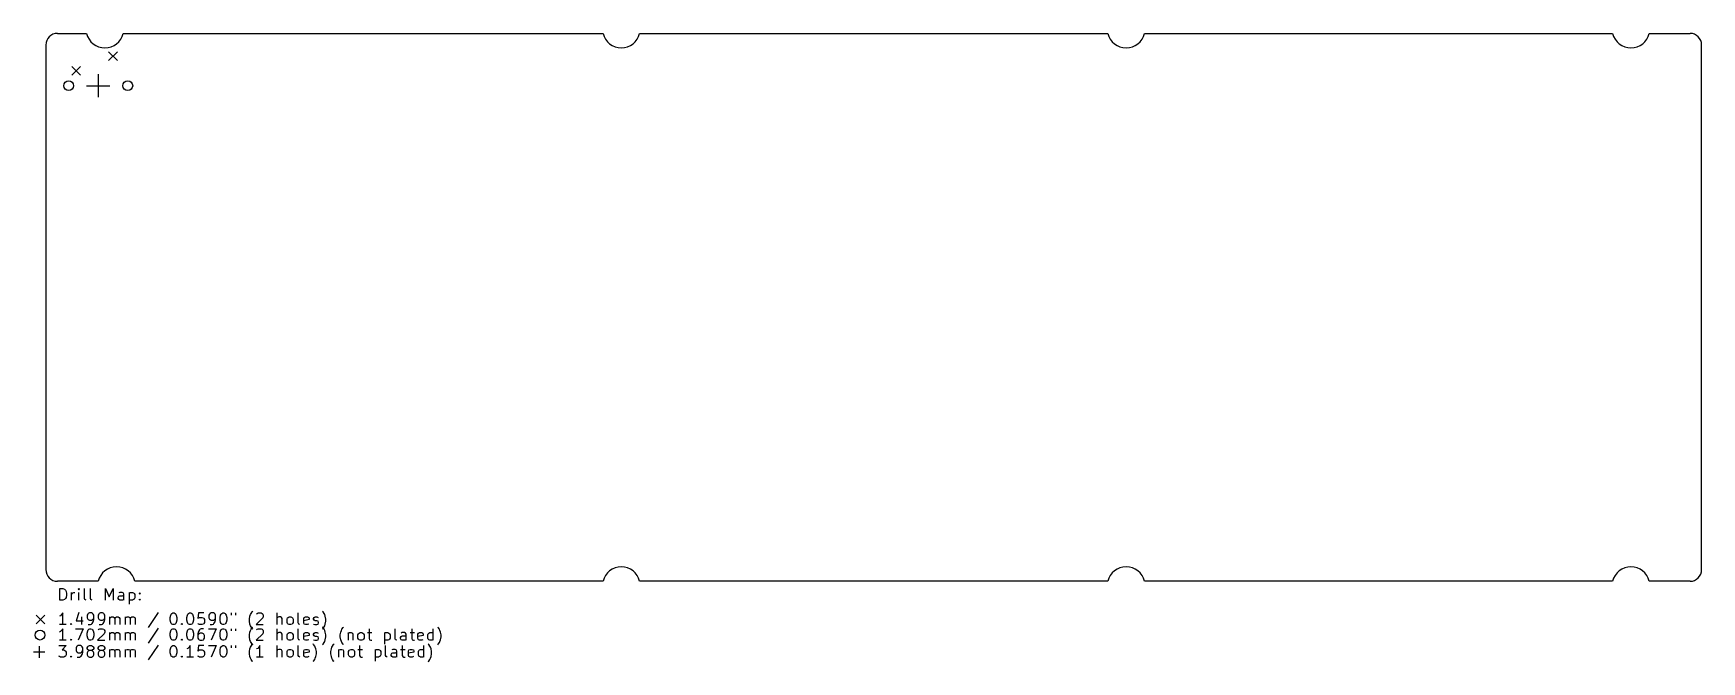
# Model space of a CAD drawing. Extents: x -2 to 285, y -109 to -1.
import ezdxf

# ---------------------------------------------------------------- set-up
doc = ezdxf.new("R2010")
doc.units = 0
doc.layers.add('BLACK', color=7, linetype='CONTINUOUS')

msp = doc.modelspace()

# ---------------------------------------------------------------- linework, layer by layer
at = {"layer": 'BLACK', "linetype": 'CONTINUOUS'}
for p, q in [((0.52501, -2.52501), (0.52501, -92.725)), ((2.52501, -0.52501), (7.52501, -0.52501)), ((13.825, -0.52501), (96.325, -0.52501)), ((102.625, -0.52501), (183.125, -0.52501)), ((189.425, -0.52501), (269.925, -0.52506)), ((276.225, -0.52501), (283.225, -0.52501)), ((285.225, -92.725), (285.225, -2.52501)), ((11.3157, -3.6957), (12.8143, -5.1943)), ((12.8143, -3.6957), (11.3157, -5.1943)), ((4.9657, -6.2357), (6.4643, -7.7343)), ((6.4643, -6.2357), (4.9657, -7.7343)), ((9.525, -7.5311), (9.525, -11.5189)), ((7.5311, -9.525), (11.5189, -9.525)), ((9.52501, -94.725), (2.52501, -94.725)), ((2.9512, -97.9798), (2.9512, -95.9798)), ((2.9512, -95.9798), (3.42739, -95.9798)), ((3.42739, -95.9798), (3.7131, -96.075)), ((3.7131, -96.075), (3.90358, -96.2655)), ((3.90358, -96.2655), (3.99882, -96.456)), ((3.99882, -97.5036), (3.90358, -97.6941)), ((3.99882, -96.456), (4.09405, -96.8369)), ((4.09405, -97.1226), (3.99882, -97.5036)), ((4.09405, -96.8369), (4.09405, -97.1226)), ((4.9512, -97.9798), (4.9512, -96.6464)), ((4.9512, -97.0274), (5.04644, -96.8369)), ((5.04644, -96.8369), (5.14167, -96.7417)), ((5.14167, -96.7417), (5.33215, -96.6464)), ((5.33215, -96.6464), (5.52263, -96.6464)), ((6.18929, -95.9798), (6.09405, -96.075)), ((6.09405, -96.075), (6.18929, -96.1702)), ((6.28453, -96.075), (6.18929, -95.9798)), ((6.18929, -95.9798), (6.18929, -96.1702)), ((6.18929, -96.1702), (6.28453, -96.075)), ((6.18929, -97.9798), (6.18929, -96.6464)), ((7.14167, -97.6941), (7.14167, -95.9798)), ((8.18929, -97.6941), (8.18929, -95.9798)), ((10.7607, -97.9798), (10.7607, -95.9798)), ((10.7607, -95.9798), (11.4274, -97.4083)), ((11.4274, -97.4083), (12.0941, -95.9798)), ((12.0941, -95.9798), (12.0941, -97.9798)), ((12.9512, -97.5036), (13.0464, -97.3131)), ((12.9512, -97.6941), (12.9512, -97.5036)), ((13.2369, -96.6464), (13.0464, -96.7417)), ((13.0464, -97.3131), (13.2369, -97.2179)), ((13.6179, -96.6464), (13.2369, -96.6464)), ((13.2369, -97.2179), (13.7131, -97.2179)), ((13.8083, -96.7417), (13.6179, -96.6464)), ((13.7131, -97.2179), (13.9036, -97.1226)), ((13.9036, -96.9321), (13.8083, -96.7417)), ((13.9036, -97.9798), (13.9036, -96.9321)), ((14.856, -96.6464), (14.856, -98.6464)), ((14.856, -96.7417), (15.0464, -96.6464)), ((15.0464, -96.6464), (15.4274, -96.6464)), ((15.4274, -96.6464), (15.6179, -96.7417)), ((15.6179, -96.7417), (15.7131, -96.8369)), ((15.7131, -96.8369), (15.8083, -97.0274)), ((15.8083, -97.0274), (15.8083, -97.5988)), ((96.325, -94.725), (15.825, -94.725)), ((16.5702, -96.8369), (16.6655, -96.7417)), ((16.6655, -96.9321), (16.5702, -96.8369)), ((16.6655, -96.7417), (16.7607, -96.8369)), ((16.6655, -96.7417), (16.6655, -96.9321)), ((16.7607, -96.8369), (16.6655, -96.9321)), ((183.125, -94.725), (102.625, -94.725)), ((269.925, -94.725), (189.425, -94.725)), ((283.225, -94.725), (276.225, -94.725)), ((3.42739, -97.9798), (2.9512, -97.9798)), ((3.42739, -100.18), (3.23691, -100.465)), ((3.7131, -97.8845), (3.42739, -97.9798)), ((3.42739, -102.18), (3.42739, -100.18)), ((3.90358, -97.6941), (3.7131, -97.8845)), ((6.18929, -100.085), (5.7131, -101.513)), ((7.23691, -97.8845), (7.14167, -97.6941)), ((7.42739, -97.9798), (7.23691, -97.8845)), ((7.7131, -100.37), (7.61786, -100.561)), ((7.80834, -100.275), (7.7131, -100.37)), ((7.99882, -100.18), (7.80834, -100.275)), ((8.37977, -100.18), (7.99882, -100.18)), ((8.28453, -97.8845), (8.18929, -97.6941)), ((8.47501, -97.9798), (8.28453, -97.8845)), ((8.57025, -100.275), (8.37977, -100.18)), ((8.66548, -100.37), (8.57025, -100.275)), ((8.76072, -100.561), (8.66548, -100.37)), ((9.61787, -100.37), (9.52263, -100.561)), ((9.7131, -100.275), (9.61787, -100.37)), ((9.90358, -100.18), (9.7131, -100.275)), ((10.2845, -100.18), (9.90358, -100.18)), ((10.475, -100.275), (10.2845, -100.18)), ((10.5702, -100.37), (10.475, -100.275)), ((10.6655, -100.561), (10.5702, -100.37)), ((13.0464, -97.8845), (12.9512, -97.6941)), ((13.2369, -97.9798), (13.0464, -97.8845)), ((13.7131, -97.9798), (13.2369, -97.9798)), ((13.9036, -97.8845), (13.7131, -97.9798)), ((15.0464, -97.9798), (14.856, -97.8845)), ((15.4274, -97.9798), (15.0464, -97.9798)), ((15.6179, -97.8845), (15.4274, -97.9798)), ((15.7131, -97.7893), (15.6179, -97.8845)), ((15.8083, -97.5988), (15.7131, -97.7893)), ((16.5702, -97.8845), (16.6655, -97.7893)), ((16.6655, -97.9798), (16.5702, -97.8845)), ((16.6655, -97.7893), (16.7607, -97.8845)), ((16.6655, -97.7893), (16.6655, -97.9798)), ((16.7607, -97.8845), (16.6655, -97.9798)), ((19.8083, -100.085), (18.0941, -102.656)), ((21.9988, -100.561), (22.0941, -100.37)), ((22.0941, -100.37), (22.1893, -100.275)), ((22.1893, -100.275), (22.3798, -100.18)), ((22.3798, -100.18), (22.5702, -100.18)), ((22.5702, -100.18), (22.7607, -100.275)), ((22.7607, -100.275), (22.856, -100.37)), ((22.856, -100.37), (22.9512, -100.561)), ((24.856, -100.561), (24.9512, -100.37)), ((24.9512, -100.37), (25.0464, -100.275)), ((25.0464, -100.275), (25.2369, -100.18)), ((25.2369, -100.18), (25.4274, -100.18)), ((25.4274, -100.18), (25.6179, -100.275)), ((25.6179, -100.275), (25.7131, -100.37)), ((25.7131, -100.37), (25.8083, -100.561)), ((26.7607, -100.18), (26.6655, -101.132)), ((27.7131, -100.18), (26.7607, -100.18)), ((28.6655, -100.37), (28.5702, -100.561)), ((28.7607, -100.275), (28.6655, -100.37)), ((28.9512, -100.18), (28.7607, -100.275)), ((29.3321, -100.18), (28.9512, -100.18)), ((29.5226, -100.275), (29.3321, -100.18)), ((29.6179, -100.37), (29.5226, -100.275)), ((29.7131, -100.561), (29.6179, -100.37)), ((30.5702, -100.561), (30.6655, -100.37)), ((30.6655, -100.37), (30.7607, -100.275)), ((30.7607, -100.275), (30.9512, -100.18)), ((30.9512, -100.18), (31.1417, -100.18)), ((31.1417, -100.18), (31.3321, -100.275)), ((31.3321, -100.275), (31.4274, -100.37)), ((31.4274, -100.37), (31.5226, -100.561)), ((32.3798, -100.18), (32.3798, -100.561)), ((33.1417, -100.18), (33.1417, -100.561)), ((35.7131, -100.465), (35.8083, -100.275)), ((35.8083, -100.275), (35.9988, -99.9893)), ((35.9988, -99.9893), (36.0941, -99.8941)), ((36.7607, -100.37), (36.856, -100.275)), ((36.856, -100.275), (37.0464, -100.18)), ((37.0464, -100.18), (37.5226, -100.18)), ((37.5226, -100.18), (37.7131, -100.275)), ((37.7131, -100.275), (37.8083, -100.37)), ((37.8083, -100.37), (37.9036, -100.561)), ((40.2845, -102.18), (40.2845, -100.18)), ((43.9036, -101.894), (43.9036, -100.18)), ((48.1893, -99.9893), (48.0941, -99.8941)), ((48.3798, -100.275), (48.1893, -99.9893)), ((48.475, -100.465), (48.3798, -100.275)), ((-1.12359, -100.526), (0.37501, -102.024)), ((0.37501, -100.526), (-1.12359, -102.024)), ((3.04644, -100.656), (2.85596, -100.751)), ((3.99882, -102.18), (2.85596, -102.18)), ((3.23691, -100.465), (3.04644, -100.656)), ((3.23691, -103.164), (3.04644, -103.355)), ((3.42739, -102.878), (3.23691, -103.164)), ((3.42739, -104.878), (3.42739, -102.878)), ((4.76072, -102.085), (4.85596, -101.989)), ((4.85596, -102.18), (4.76072, -102.085)), ((4.85596, -101.989), (4.9512, -102.085)), ((4.85596, -101.989), (4.85596, -102.18)), ((4.9512, -102.085), (4.85596, -102.18)), ((5.61787, -102.878), (6.9512, -102.878)), ((5.7131, -101.513), (6.9512, -101.513)), ((6.9512, -102.878), (6.09405, -104.878)), ((6.66548, -100.846), (6.66548, -102.18)), ((7.61786, -100.561), (7.61786, -101.037)), ((7.61786, -101.037), (7.7131, -101.227)), ((7.61786, -103.64), (7.7131, -103.259)), ((7.7131, -101.227), (7.80834, -101.323)), ((7.7131, -103.259), (7.80834, -103.069)), ((7.80834, -101.323), (7.99882, -101.418)), ((7.80834, -102.18), (8.18929, -102.18)), ((7.80834, -103.069), (7.90358, -102.974)), ((7.90358, -102.974), (8.09405, -102.878)), ((7.99882, -101.418), (8.37977, -101.418)), ((8.09405, -102.878), (8.28453, -102.878)), ((8.18929, -102.18), (8.37977, -102.085)), ((8.28453, -102.878), (8.47501, -102.974)), ((8.37977, -101.418), (8.57025, -101.323)), ((8.37977, -102.085), (8.47501, -101.989)), ((8.47501, -101.989), (8.66548, -101.704)), ((8.47501, -102.974), (8.57025, -103.069)), ((8.57025, -101.323), (8.66548, -101.227)), ((8.57025, -103.069), (8.66548, -103.259)), ((8.66548, -101.227), (8.76072, -101.037)), ((8.66548, -101.704), (8.76072, -101.323)), ((8.66548, -103.259), (8.76072, -103.64)), ((8.76072, -101.323), (8.76072, -100.561)), ((9.52263, -100.561), (9.52263, -101.037)), ((9.52263, -101.037), (9.61787, -101.227)), ((9.52263, -103.069), (9.61787, -102.974)), ((9.61787, -101.227), (9.7131, -101.323)), ((9.61787, -102.974), (9.80834, -102.878)), ((9.7131, -101.323), (9.90358, -101.418)), ((9.7131, -102.18), (10.0941, -102.18)), ((9.80834, -102.878), (10.2845, -102.878)), ((9.90358, -101.418), (10.2845, -101.418)), ((10.0941, -102.18), (10.2845, -102.085)), ((10.2845, -101.418), (10.475, -101.323)), ((10.2845, -102.085), (10.3798, -101.989)), ((10.2845, -102.878), (10.475, -102.974)), ((10.3798, -101.989), (10.5702, -101.704)), ((10.475, -101.323), (10.5702, -101.227)), ((10.475, -102.974), (10.5702, -103.069)), ((10.5702, -101.227), (10.6655, -101.037)), ((10.5702, -101.704), (10.6655, -101.323)), ((10.5702, -103.069), (10.6655, -103.259)), ((10.6655, -101.323), (10.6655, -100.561)), ((10.6655, -103.259), (10.6655, -103.45)), ((11.5226, -102.18), (11.5226, -100.846)), ((11.5226, -101.037), (11.6179, -100.942)), ((11.6179, -100.942), (11.8083, -100.846)), ((11.8083, -100.846), (12.0941, -100.846)), ((12.0941, -100.846), (12.2845, -100.942)), ((12.2845, -100.942), (12.3798, -101.132)), ((12.3798, -101.132), (12.475, -100.942)), ((12.3798, -101.132), (12.3798, -102.18)), ((12.475, -100.942), (12.6655, -100.846)), ((12.6655, -100.846), (12.9512, -100.846)), ((12.9512, -100.846), (13.1417, -100.942)), ((13.1417, -100.942), (13.2369, -101.132)), ((13.2369, -101.132), (13.2369, -102.18)), ((14.1893, -102.18), (14.1893, -100.846)), ((14.1893, -101.037), (14.2845, -100.942)), ((14.2845, -100.942), (14.475, -100.846)), ((14.475, -100.846), (14.7607, -100.846)), ((14.7607, -100.846), (14.9512, -100.942)), ((14.9512, -100.942), (15.0464, -101.132)), ((15.0464, -101.132), (15.1417, -100.942)), ((15.0464, -101.132), (15.0464, -102.18)), ((15.1417, -100.942), (15.3321, -100.846)), ((15.3321, -100.846), (15.6179, -100.846)), ((15.6179, -100.846), (15.8083, -100.942)), ((15.8083, -100.942), (15.9036, -101.132)), ((15.9036, -101.132), (15.9036, -102.18)), ((19.8083, -102.783), (18.0941, -105.355)), ((21.9036, -100.942), (21.9988, -100.561)), ((21.9036, -101.418), (21.9036, -100.942)), ((21.9988, -101.799), (21.9036, -101.418)), ((21.9036, -103.64), (21.9988, -103.259)), ((22.0941, -101.989), (21.9988, -101.799)), ((21.9988, -103.259), (22.0941, -103.069)), ((22.1893, -102.085), (22.0941, -101.989)), ((22.0941, -103.069), (22.1893, -102.974)), ((22.3798, -102.18), (22.1893, -102.085)), ((22.1893, -102.974), (22.3798, -102.878)), ((22.5702, -102.18), (22.3798, -102.18)), ((22.3798, -102.878), (22.5702, -102.878)), ((22.7607, -102.085), (22.5702, -102.18)), ((22.5702, -102.878), (22.7607, -102.974)), ((22.856, -101.989), (22.7607, -102.085)), ((22.7607, -102.974), (22.856, -103.069)), ((22.9512, -101.799), (22.856, -101.989)), ((22.856, -103.069), (22.9512, -103.259)), ((22.9512, -100.561), (23.0464, -100.942)), ((23.0464, -101.418), (22.9512, -101.799)), ((22.9512, -103.259), (23.0464, -103.64)), ((23.0464, -100.942), (23.0464, -101.418)), ((23.8083, -102.085), (23.9036, -101.989)), ((23.9036, -102.18), (23.8083, -102.085)), ((23.9036, -101.989), (23.9988, -102.085)), ((23.9036, -101.989), (23.9036, -102.18)), ((23.9988, -102.085), (23.9036, -102.18)), ((24.7607, -100.942), (24.856, -100.561)), ((24.7607, -101.418), (24.7607, -100.942)), ((24.856, -101.799), (24.7607, -101.418)), ((24.7607, -103.64), (24.856, -103.259)), ((24.9512, -101.989), (24.856, -101.799)), ((24.856, -103.259), (24.9512, -103.069)), ((25.0464, -102.085), (24.9512, -101.989)), ((24.9512, -103.069), (25.0464, -102.974)), ((25.2369, -102.18), (25.0464, -102.085)), ((25.0464, -102.974), (25.2369, -102.878)), ((25.4274, -102.18), (25.2369, -102.18)), ((25.2369, -102.878), (25.4274, -102.878)), ((25.6179, -102.085), (25.4274, -102.18)), ((25.4274, -102.878), (25.6179, -102.974)), ((25.7131, -101.989), (25.6179, -102.085)), ((25.6179, -102.974), (25.7131, -103.069)), ((25.8083, -101.799), (25.7131, -101.989)), ((25.7131, -103.069), (25.8083, -103.259)), ((25.8083, -100.561), (25.9036, -100.942)), ((25.9036, -101.418), (25.8083, -101.799)), ((25.8083, -103.259), (25.9036, -103.64)), ((25.9036, -100.942), (25.9036, -101.418)), ((26.6655, -101.132), (26.7607, -101.037)), ((26.7607, -102.085), (26.6655, -101.989)), ((26.7607, -101.037), (26.9512, -100.942)), ((26.9512, -102.18), (26.7607, -102.085)), ((26.9512, -103.069), (26.7607, -103.355)), ((26.9512, -100.942), (27.4274, -100.942)), ((27.4274, -102.18), (26.9512, -102.18)), ((27.0464, -102.974), (26.9512, -103.069)), ((27.2369, -102.878), (27.0464, -102.974)), ((27.6179, -102.878), (27.2369, -102.878)), ((27.4274, -100.942), (27.6179, -101.037)), ((27.6179, -102.085), (27.4274, -102.18)), ((27.6179, -101.037), (27.7131, -101.132)), ((27.7131, -101.989), (27.6179, -102.085)), ((27.7131, -101.132), (27.8083, -101.323)), ((27.8083, -101.799), (27.7131, -101.989)), ((27.8083, -101.323), (27.8083, -101.799)), ((28.475, -102.878), (29.8083, -102.878)), ((28.5702, -100.561), (28.5702, -101.037)), ((28.5702, -101.037), (28.6655, -101.227)), ((28.6655, -101.227), (28.7607, -101.323)), ((28.7607, -101.323), (28.9512, -101.418)), ((28.7607, -102.18), (29.1417, -102.18)), ((28.9512, -101.418), (29.3321, -101.418)), ((29.8083, -102.878), (28.9512, -104.878)), ((29.1417, -102.18), (29.3321, -102.085)), ((29.3321, -101.418), (29.5226, -101.323)), ((29.3321, -102.085), (29.4274, -101.989)), ((29.4274, -101.989), (29.6179, -101.704)), ((29.5226, -101.323), (29.6179, -101.227)), ((29.6179, -101.227), (29.7131, -101.037)), ((29.6179, -101.704), (29.7131, -101.323)), ((29.7131, -101.323), (29.7131, -100.561)), ((30.475, -100.942), (30.5702, -100.561)), ((30.475, -101.418), (30.475, -100.942)), ((30.5702, -101.799), (30.475, -101.418)), ((30.475, -103.64), (30.5702, -103.259)), ((30.6655, -101.989), (30.5702, -101.799)), ((30.5702, -103.259), (30.6655, -103.069)), ((30.7607, -102.085), (30.6655, -101.989)), ((30.6655, -103.069), (30.7607, -102.974)), ((30.9512, -102.18), (30.7607, -102.085)), ((30.7607, -102.974), (30.9512, -102.878)), ((31.1417, -102.18), (30.9512, -102.18)), ((30.9512, -102.878), (31.1417, -102.878)), ((31.3321, -102.085), (31.1417, -102.18)), ((31.1417, -102.878), (31.3321, -102.974)), ((31.4274, -101.989), (31.3321, -102.085)), ((31.3321, -102.974), (31.4274, -103.069)), ((31.5226, -101.799), (31.4274, -101.989)), ((31.4274, -103.069), (31.5226, -103.259)), ((31.5226, -100.561), (31.6179, -100.942)), ((31.6179, -101.418), (31.5226, -101.799)), ((31.5226, -103.259), (31.6179, -103.64)), ((31.6179, -100.942), (31.6179, -101.418)), ((32.3798, -102.878), (32.3798, -103.259)), ((33.1417, -102.878), (33.1417, -103.259)), ((35.5226, -101.227), (35.6179, -100.751)), ((35.5226, -101.608), (35.5226, -101.227)), ((35.6179, -102.085), (35.5226, -101.608)), ((35.6179, -100.751), (35.7131, -100.465)), ((35.7131, -102.37), (35.6179, -102.085)), ((35.6179, -103.45), (35.7131, -103.164)), ((35.8083, -102.561), (35.7131, -102.37)), ((35.7131, -103.164), (35.8083, -102.974)), ((35.9988, -102.846), (35.8083, -102.561)), ((35.8083, -102.974), (35.9988, -102.688)), ((35.9988, -102.688), (36.0941, -102.593)), ((36.0941, -102.942), (35.9988, -102.846)), ((37.8083, -101.037), (36.6655, -102.18)), ((36.6655, -102.18), (37.9036, -102.18)), ((36.7607, -103.069), (36.856, -102.974)), ((36.856, -102.974), (37.0464, -102.878)), ((37.0464, -102.878), (37.5226, -102.878)), ((37.5226, -102.878), (37.7131, -102.974)), ((37.7131, -102.974), (37.8083, -103.069)), ((37.9036, -100.751), (37.8083, -101.037)), ((37.8083, -103.069), (37.9036, -103.259)), ((37.9036, -100.561), (37.9036, -100.751)), ((37.9036, -103.259), (37.9036, -103.45)), ((40.3798, -100.942), (40.2845, -101.037)), ((40.2845, -104.878), (40.2845, -102.878)), ((40.5702, -100.846), (40.3798, -100.942)), ((40.856, -100.846), (40.5702, -100.846)), ((41.0464, -100.942), (40.856, -100.846)), ((41.1417, -101.132), (41.0464, -100.942)), ((41.1417, -102.18), (41.1417, -101.132)), ((41.9988, -101.227), (42.0941, -101.037)), ((41.9988, -101.799), (41.9988, -101.227)), ((42.0941, -101.989), (41.9988, -101.799)), ((42.0941, -101.037), (42.1893, -100.942)), ((42.1893, -102.085), (42.0941, -101.989)), ((42.1893, -100.942), (42.3798, -100.846)), ((42.3798, -102.18), (42.1893, -102.085)), ((42.3798, -100.846), (42.6655, -100.846)), ((42.6655, -102.18), (42.3798, -102.18)), ((42.6655, -100.846), (42.856, -100.942)), ((42.856, -102.085), (42.6655, -102.18)), ((42.856, -100.942), (42.9512, -101.037)), ((42.9512, -101.989), (42.856, -102.085)), ((42.9512, -101.037), (43.0464, -101.227)), ((43.0464, -101.799), (42.9512, -101.989)), ((43.0464, -101.227), (43.0464, -101.799)), ((43.9988, -102.085), (43.9036, -101.894)), ((43.9036, -104.593), (43.9036, -102.878)), ((44.1893, -102.18), (43.9988, -102.085)), ((44.856, -101.132), (44.9512, -100.942)), ((44.856, -101.894), (44.856, -101.132)), ((45.8083, -101.323), (44.856, -101.513)), ((44.9512, -102.085), (44.856, -101.894)), ((44.9512, -100.942), (45.1417, -100.846)), ((45.1417, -102.18), (44.9512, -102.085)), ((45.1417, -100.846), (45.5226, -100.846)), ((45.5226, -102.18), (45.1417, -102.18)), ((45.5226, -100.846), (45.7131, -100.942)), ((45.7131, -102.085), (45.5226, -102.18)), ((45.7131, -100.942), (45.8083, -101.132)), ((45.8083, -101.132), (45.8083, -101.323)), ((46.5702, -101.132), (46.6655, -100.942)), ((46.5702, -101.227), (46.5702, -101.132)), ((46.6655, -101.418), (46.5702, -101.227)), ((46.5702, -102.085), (46.7607, -102.18)), ((46.6655, -100.942), (46.856, -100.846)), ((46.856, -101.513), (46.6655, -101.418)), ((46.7607, -102.18), (47.1417, -102.18)), ((46.856, -100.846), (47.1417, -100.846)), ((47.1417, -101.513), (46.856, -101.513)), ((47.1417, -100.846), (47.3321, -100.942)), ((47.3321, -101.608), (47.1417, -101.513)), ((47.1417, -102.18), (47.3321, -102.085)), ((47.4274, -101.799), (47.3321, -101.608)), ((47.3321, -102.085), (47.4274, -101.894)), ((47.4274, -101.894), (47.4274, -101.799)), ((48.1893, -102.688), (48.0941, -102.593)), ((48.0941, -102.942), (48.1893, -102.846)), ((48.1893, -102.846), (48.3798, -102.561)), ((48.3798, -102.974), (48.1893, -102.688)), ((48.3798, -102.561), (48.475, -102.37)), ((48.475, -103.164), (48.3798, -102.974)), ((48.5702, -100.751), (48.475, -100.465)), ((48.475, -102.37), (48.5702, -102.085)), ((48.5702, -103.45), (48.475, -103.164)), ((48.6655, -101.227), (48.5702, -100.751)), ((48.5702, -102.085), (48.6655, -101.608)), ((48.6655, -101.608), (48.6655, -101.227)), ((51.2369, -103.45), (51.3321, -103.164)), ((51.3321, -103.164), (51.4274, -102.974)), ((51.4274, -102.974), (51.6179, -102.688)), ((51.6179, -102.688), (51.7131, -102.593)), ((56.0941, -102.878), (56.0941, -104.593)), ((60.5702, -104.593), (60.5702, -102.878)), ((63.4274, -102.878), (63.4274, -104.593)), ((67.1417, -104.878), (67.1417, -102.878)), ((67.9988, -102.688), (67.9036, -102.593)), ((68.1893, -102.974), (67.9988, -102.688)), ((68.2845, -103.164), (68.1893, -102.974)), ((68.3798, -103.45), (68.2845, -103.164)), ((-0.62499, -105.875), (-0.62499, -107.875)), ((2.76072, -105.78), (3.99882, -105.78)), ((3.04644, -103.355), (2.85596, -103.45)), ((3.99882, -104.878), (2.85596, -104.878)), ((3.99882, -105.78), (3.33215, -106.542)), ((4.76072, -104.783), (4.85596, -104.688)), ((4.85596, -104.878), (4.76072, -104.783)), ((4.85596, -104.688), (4.9512, -104.783)), ((4.85596, -104.688), (4.85596, -104.878)), ((4.9512, -104.783), (4.85596, -104.878)), ((5.80834, -105.971), (5.7131, -106.161)), ((5.90358, -105.875), (5.80834, -105.971)), ((6.09405, -105.78), (5.90358, -105.875)), ((6.47501, -105.78), (6.09405, -105.78)), ((6.66548, -105.875), (6.47501, -105.78)), ((6.76072, -105.971), (6.66548, -105.875)), ((6.85596, -106.161), (6.76072, -105.971)), ((7.61786, -104.116), (7.61786, -103.64)), ((7.7131, -104.497), (7.61786, -104.116)), ((7.61786, -106.161), (7.7131, -105.971)), ((7.80834, -104.688), (7.7131, -104.497)), ((7.7131, -105.971), (7.80834, -105.875)), ((7.90358, -104.783), (7.80834, -104.688)), ((7.80834, -105.875), (7.99882, -105.78)), ((8.09405, -104.878), (7.90358, -104.783)), ((7.99882, -105.78), (8.37977, -105.78)), ((8.28453, -104.878), (8.09405, -104.878)), ((8.47501, -104.783), (8.28453, -104.878)), ((8.37977, -105.78), (8.57025, -105.875)), ((8.57025, -104.688), (8.47501, -104.783)), ((8.66548, -104.497), (8.57025, -104.688)), ((8.57025, -105.875), (8.66548, -105.971)), ((8.76072, -104.116), (8.66548, -104.497)), ((8.66548, -105.971), (8.76072, -106.161)), ((8.76072, -103.64), (8.76072, -104.116)), ((10.5702, -103.736), (9.42739, -104.878)), ((9.42739, -104.878), (10.6655, -104.878)), ((9.52263, -106.161), (9.61787, -105.971)), ((9.61787, -105.971), (9.7131, -105.875)), ((9.7131, -105.875), (9.90358, -105.78)), ((9.90358, -105.78), (10.2845, -105.78)), ((10.2845, -105.78), (10.475, -105.875)), ((10.475, -105.875), (10.5702, -105.971)), ((10.6655, -103.45), (10.5702, -103.736)), ((10.5702, -105.971), (10.6655, -106.161)), ((11.5226, -104.878), (11.5226, -103.545)), ((11.5226, -103.736), (11.6179, -103.64)), ((11.6179, -103.64), (11.8083, -103.545)), ((11.8083, -103.545), (12.0941, -103.545)), ((12.0941, -103.545), (12.2845, -103.64)), ((12.2845, -103.64), (12.3798, -103.831)), ((12.3798, -103.831), (12.475, -103.64)), ((12.3798, -103.831), (12.3798, -104.878)), ((12.475, -103.64), (12.6655, -103.545)), ((12.6655, -103.545), (12.9512, -103.545)), ((12.9512, -103.545), (13.1417, -103.64)), ((13.1417, -103.64), (13.2369, -103.831)), ((13.2369, -103.831), (13.2369, -104.878)), ((14.1893, -104.878), (14.1893, -103.545)), ((14.1893, -103.736), (14.2845, -103.64)), ((14.2845, -103.64), (14.475, -103.545)), ((14.475, -103.545), (14.7607, -103.545)), ((14.7607, -103.545), (14.9512, -103.64)), ((14.9512, -103.64), (15.0464, -103.831)), ((15.0464, -103.831), (15.1417, -103.64)), ((15.0464, -103.831), (15.0464, -104.878)), ((15.1417, -103.64), (15.3321, -103.545)), ((15.3321, -103.545), (15.6179, -103.545)), ((15.6179, -103.545), (15.8083, -103.64)), ((15.8083, -103.64), (15.9036, -103.831)), ((15.9036, -103.831), (15.9036, -104.878)), ((19.8083, -105.685), (18.0941, -108.256)), ((21.9036, -104.116), (21.9036, -103.64)), ((21.9988, -104.497), (21.9036, -104.116)), ((22.0941, -104.688), (21.9988, -104.497)), ((21.9988, -106.161), (22.0941, -105.971)), ((22.1893, -104.783), (22.0941, -104.688)), ((22.0941, -105.971), (22.1893, -105.875)), ((22.3798, -104.878), (22.1893, -104.783)), ((22.1893, -105.875), (22.3798, -105.78)), ((22.5702, -104.878), (22.3798, -104.878)), ((22.3798, -105.78), (22.5702, -105.78)), ((22.7607, -104.783), (22.5702, -104.878)), ((22.5702, -105.78), (22.7607, -105.875)), ((22.856, -104.688), (22.7607, -104.783)), ((22.7607, -105.875), (22.856, -105.971)), ((22.9512, -104.497), (22.856, -104.688)), ((22.856, -105.971), (22.9512, -106.161)), ((23.0464, -104.116), (22.9512, -104.497)), ((23.0464, -103.64), (23.0464, -104.116)), ((23.8083, -104.783), (23.9036, -104.688)), ((23.9036, -104.878), (23.8083, -104.783)), ((23.9036, -104.688), (23.9988, -104.783)), ((23.9036, -104.688), (23.9036, -104.878)), ((23.9988, -104.783), (23.9036, -104.878)), ((24.7607, -104.116), (24.7607, -103.64)), ((24.856, -104.497), (24.7607, -104.116)), ((24.9512, -104.688), (24.856, -104.497)), ((25.0464, -104.783), (24.9512, -104.688)), ((25.1417, -106.066), (24.9512, -106.256)), ((25.2369, -104.878), (25.0464, -104.783)), ((25.3321, -105.78), (25.1417, -106.066)), ((25.4274, -104.878), (25.2369, -104.878)), ((25.3321, -107.78), (25.3321, -105.78)), ((25.6179, -104.783), (25.4274, -104.878)), ((25.7131, -104.688), (25.6179, -104.783)), ((25.8083, -104.497), (25.7131, -104.688)), ((25.9036, -104.116), (25.8083, -104.497)), ((25.9036, -103.64), (25.9036, -104.116)), ((26.7607, -103.355), (26.6655, -103.736)), ((26.6655, -103.736), (26.6655, -104.497)), ((26.7607, -103.831), (26.6655, -104.021)), ((26.6655, -104.497), (26.7607, -104.688)), ((26.7607, -105.78), (26.6655, -106.733)), ((26.856, -103.736), (26.7607, -103.831)), ((26.7607, -104.688), (26.856, -104.783)), ((27.7131, -105.78), (26.7607, -105.78)), ((27.0464, -103.64), (26.856, -103.736)), ((26.856, -104.783), (27.0464, -104.878)), ((27.4274, -103.64), (27.0464, -103.64)), ((27.0464, -104.878), (27.4274, -104.878)), ((27.6179, -103.736), (27.4274, -103.64)), ((27.4274, -104.878), (27.6179, -104.783)), ((27.7131, -103.831), (27.6179, -103.736)), ((27.6179, -104.783), (27.7131, -104.688)), ((27.8083, -104.021), (27.7131, -103.831)), ((27.7131, -104.688), (27.8083, -104.497)), ((27.8083, -104.497), (27.8083, -104.021)), ((28.475, -105.78), (29.8083, -105.78)), ((29.8083, -105.78), (28.9512, -107.78)), ((30.475, -104.116), (30.475, -103.64)), ((30.5702, -104.497), (30.475, -104.116)), ((30.6655, -104.688), (30.5702, -104.497)), ((30.5702, -106.161), (30.6655, -105.971)), ((30.7607, -104.783), (30.6655, -104.688)), ((30.6655, -105.971), (30.7607, -105.875)), ((30.9512, -104.878), (30.7607, -104.783)), ((30.7607, -105.875), (30.9512, -105.78)), ((31.1417, -104.878), (30.9512, -104.878)), ((30.9512, -105.78), (31.1417, -105.78)), ((31.3321, -104.783), (31.1417, -104.878)), ((31.1417, -105.78), (31.3321, -105.875)), ((31.4274, -104.688), (31.3321, -104.783)), ((31.3321, -105.875), (31.4274, -105.971)), ((31.5226, -104.497), (31.4274, -104.688)), ((31.4274, -105.971), (31.5226, -106.161)), ((31.6179, -104.116), (31.5226, -104.497)), ((31.6179, -103.64), (31.6179, -104.116)), ((32.3798, -105.78), (32.3798, -106.161)), ((33.1417, -105.78), (33.1417, -106.161)), ((35.5226, -103.926), (35.6179, -103.45)), ((35.5226, -104.307), (35.5226, -103.926)), ((35.6179, -104.783), (35.5226, -104.307)), ((35.7131, -105.069), (35.6179, -104.783)), ((35.6179, -106.352), (35.7131, -106.066)), ((35.8083, -105.259), (35.7131, -105.069)), ((35.7131, -106.066), (35.8083, -105.875)), ((35.9988, -105.545), (35.8083, -105.259)), ((35.8083, -105.875), (35.9988, -105.59)), ((35.9988, -105.59), (36.0941, -105.494)), ((36.0941, -105.64), (35.9988, -105.545)), ((37.8083, -103.736), (36.6655, -104.878)), ((36.6655, -104.878), (37.9036, -104.878)), ((37.1417, -106.066), (36.9512, -106.256)), ((37.3321, -105.78), (37.1417, -106.066)), ((37.3321, -107.78), (37.3321, -105.78)), ((37.9036, -103.45), (37.8083, -103.736)), ((40.3798, -103.64), (40.2845, -103.736)), ((40.2845, -107.78), (40.2845, -105.78)), ((40.5702, -103.545), (40.3798, -103.64)), ((40.856, -103.545), (40.5702, -103.545)), ((41.0464, -103.64), (40.856, -103.545)), ((41.1417, -103.831), (41.0464, -103.64)), ((41.1417, -104.878), (41.1417, -103.831)), ((41.9988, -103.926), (42.0941, -103.736)), ((41.9988, -104.497), (41.9988, -103.926)), ((42.0941, -104.688), (41.9988, -104.497)), ((42.0941, -103.736), (42.1893, -103.64)), ((42.1893, -104.783), (42.0941, -104.688)), ((42.1893, -103.64), (42.3798, -103.545)), ((42.3798, -104.878), (42.1893, -104.783)), ((42.3798, -103.545), (42.6655, -103.545)), ((42.6655, -104.878), (42.3798, -104.878)), ((42.6655, -103.545), (42.856, -103.64)), ((42.856, -104.783), (42.6655, -104.878)), ((42.856, -103.64), (42.9512, -103.736)), ((42.9512, -104.688), (42.856, -104.783)), ((42.9512, -103.736), (43.0464, -103.926)), ((43.0464, -104.497), (42.9512, -104.688)), ((43.0464, -103.926), (43.0464, -104.497)), ((43.9988, -104.783), (43.9036, -104.593)), ((43.9036, -107.494), (43.9036, -105.78)), ((44.1893, -104.878), (43.9988, -104.783)), ((44.856, -103.831), (44.9512, -103.64)), ((44.856, -104.593), (44.856, -103.831)), ((45.8083, -104.021), (44.856, -104.212)), ((44.9512, -104.783), (44.856, -104.593)), ((44.9512, -103.64), (45.1417, -103.545)), ((45.1417, -104.878), (44.9512, -104.783)), ((45.1417, -103.545), (45.5226, -103.545)), ((45.5226, -104.878), (45.1417, -104.878)), ((45.5226, -103.545), (45.7131, -103.64)), ((45.7131, -104.783), (45.5226, -104.878)), ((45.7131, -103.64), (45.8083, -103.831)), ((45.8083, -103.831), (45.8083, -104.021)), ((46.5702, -105.59), (46.475, -105.494)), ((46.5702, -103.831), (46.6655, -103.64)), ((46.5702, -103.926), (46.5702, -103.831)), ((46.6655, -104.116), (46.5702, -103.926)), ((46.5702, -104.783), (46.7607, -104.878)), ((46.7607, -105.875), (46.5702, -105.59)), ((46.6655, -103.64), (46.856, -103.545)), ((46.856, -104.212), (46.6655, -104.116)), ((46.7607, -104.878), (47.1417, -104.878)), ((46.856, -106.066), (46.7607, -105.875)), ((46.856, -103.545), (47.1417, -103.545)), ((47.1417, -104.212), (46.856, -104.212)), ((46.9512, -106.352), (46.856, -106.066)), ((47.1417, -103.545), (47.3321, -103.64)), ((47.3321, -104.307), (47.1417, -104.212)), ((47.1417, -104.878), (47.3321, -104.783)), ((47.4274, -104.497), (47.3321, -104.307)), ((47.3321, -104.783), (47.4274, -104.593)), ((47.4274, -104.593), (47.4274, -104.497)), ((48.0941, -105.64), (48.1893, -105.545)), ((48.1893, -105.545), (48.3798, -105.259)), ((48.3798, -105.259), (48.475, -105.069)), ((48.475, -105.069), (48.5702, -104.783)), ((48.6655, -103.926), (48.5702, -103.45)), ((48.5702, -104.783), (48.6655, -104.307)), ((48.6655, -104.307), (48.6655, -103.926)), ((49.6179, -106.352), (49.7131, -106.066)), ((49.7131, -106.066), (49.8083, -105.875)), ((49.8083, -105.875), (49.9988, -105.59)), ((49.9988, -105.59), (50.0941, -105.494)), ((51.1417, -103.926), (51.2369, -103.45)), ((51.1417, -104.307), (51.1417, -103.926)), ((51.2369, -104.783), (51.1417, -104.307)), ((51.3321, -105.069), (51.2369, -104.783)), ((51.4274, -105.259), (51.3321, -105.069)), ((51.6179, -105.545), (51.4274, -105.259)), ((51.7131, -105.64), (51.6179, -105.545)), ((52.475, -103.545), (52.475, -104.878)), ((52.475, -103.736), (52.5702, -103.64)), ((52.5702, -103.64), (52.7607, -103.545)), ((52.7607, -103.545), (53.0464, -103.545)), ((53.0464, -103.545), (53.2369, -103.64)), ((53.2369, -103.64), (53.3321, -103.831)), ((53.3321, -103.831), (53.3321, -104.878)), ((54.1893, -103.926), (54.2845, -103.736)), ((54.1893, -104.497), (54.1893, -103.926)), ((54.2845, -104.688), (54.1893, -104.497)), ((54.2845, -103.736), (54.3798, -103.64)), ((54.3798, -104.783), (54.2845, -104.688)), ((54.3798, -103.64), (54.5702, -103.545)), ((54.5702, -104.878), (54.3798, -104.783)), ((54.475, -105.78), (54.475, -107.494)), ((54.5702, -103.545), (54.856, -103.545)), ((54.856, -104.878), (54.5702, -104.878)), ((54.856, -103.545), (55.0464, -103.64)), ((55.0464, -104.783), (54.856, -104.878)), ((55.0464, -103.64), (55.1417, -103.736)), ((55.1417, -104.688), (55.0464, -104.783)), ((55.1417, -103.736), (55.2369, -103.926)), ((55.2369, -104.497), (55.1417, -104.688)), ((55.2369, -103.926), (55.2369, -104.497)), ((55.8083, -103.545), (56.5702, -103.545)), ((56.0941, -104.593), (56.1893, -104.783)), ((56.1893, -104.783), (56.3798, -104.878)), ((56.3798, -104.878), (56.5702, -104.878)), ((58.7607, -103.545), (58.7607, -105.545)), ((58.7607, -103.64), (58.9512, -103.545)), ((58.9512, -104.878), (58.7607, -104.783)), ((58.9512, -103.545), (59.3321, -103.545)), ((59.3321, -104.878), (58.9512, -104.878)), ((58.9512, -107.494), (58.9512, -105.78)), ((59.3321, -103.545), (59.5226, -103.64)), ((59.5226, -104.783), (59.3321, -104.878)), ((59.5226, -103.64), (59.6179, -103.736)), ((59.6179, -104.688), (59.5226, -104.783)), ((59.6179, -103.736), (59.7131, -103.926)), ((59.7131, -104.497), (59.6179, -104.688)), ((59.7131, -103.926), (59.7131, -104.497)), ((60.6655, -104.783), (60.5702, -104.593)), ((60.856, -104.878), (60.6655, -104.783)), ((61.5226, -104.402), (61.6179, -104.212)), ((61.5226, -104.593), (61.5226, -104.402)), ((61.6179, -104.783), (61.5226, -104.593)), ((61.8083, -103.545), (61.6179, -103.64)), ((61.6179, -104.212), (61.8083, -104.116)), ((61.8083, -104.878), (61.6179, -104.783)), ((62.1893, -103.545), (61.8083, -103.545)), ((61.8083, -104.116), (62.2845, -104.116)), ((62.2845, -104.878), (61.8083, -104.878)), ((61.8083, -105.78), (61.8083, -107.494)), ((62.3798, -103.64), (62.1893, -103.545)), ((62.2845, -104.116), (62.475, -104.021)), ((62.475, -104.783), (62.2845, -104.878)), ((62.475, -103.831), (62.3798, -103.64)), ((62.475, -104.878), (62.475, -103.831)), ((63.1417, -103.545), (63.9036, -103.545)), ((63.4274, -104.593), (63.5226, -104.783)), ((63.5226, -104.783), (63.7131, -104.878)), ((63.7131, -104.878), (63.9036, -104.878)), ((64.475, -103.831), (64.5702, -103.64)), ((64.475, -104.593), (64.475, -103.831)), ((65.4274, -104.021), (64.475, -104.212)), ((64.5702, -104.783), (64.475, -104.593)), ((64.5702, -103.64), (64.7607, -103.545)), ((64.7607, -104.878), (64.5702, -104.783)), ((64.7607, -103.545), (65.1417, -103.545)), ((65.1417, -104.878), (64.7607, -104.878)), ((65.1417, -103.545), (65.3321, -103.64)), ((65.3321, -104.783), (65.1417, -104.878)), ((65.3321, -103.64), (65.4274, -103.831)), ((65.4274, -103.831), (65.4274, -104.021)), ((65.5226, -107.78), (65.5226, -105.78)), ((66.1893, -103.926), (66.2845, -103.736)), ((66.1893, -104.497), (66.1893, -103.926)), ((66.2845, -104.688), (66.1893, -104.497)), ((66.2845, -103.736), (66.3798, -103.64)), ((66.3798, -104.783), (66.2845, -104.688)), ((66.3798, -105.59), (66.2845, -105.494)), ((66.3798, -103.64), (66.5702, -103.545)), ((66.5702, -104.878), (66.3798, -104.783)), ((66.5702, -105.875), (66.3798, -105.59)), ((66.5702, -103.545), (66.9512, -103.545)), ((66.9512, -104.878), (66.5702, -104.878)), ((66.6655, -106.066), (66.5702, -105.875)), ((66.7607, -106.352), (66.6655, -106.066)), ((66.9512, -103.545), (67.1417, -103.64)), ((67.1417, -104.783), (66.9512, -104.878)), ((67.9036, -105.64), (67.9988, -105.545)), ((67.9988, -105.545), (68.1893, -105.259)), ((68.1893, -105.259), (68.2845, -105.069)), ((68.2845, -105.069), (68.3798, -104.783)), ((68.475, -103.926), (68.3798, -103.45)), ((68.3798, -104.783), (68.475, -104.307)), ((68.475, -104.307), (68.475, -103.926)), ((-1.62499, -106.875), (0.37501, -106.875)), ((2.85596, -107.685), (2.76072, -107.59)), ((3.04644, -107.78), (2.85596, -107.685)), ((3.61786, -107.78), (3.04644, -107.78)), ((3.33215, -106.542), (3.61786, -106.542)), ((3.61786, -106.542), (3.80834, -106.637)), ((3.80834, -107.685), (3.61786, -107.78)), ((3.80834, -106.637), (3.90358, -106.733)), ((3.90358, -107.59), (3.80834, -107.685)), ((3.90358, -106.733), (3.99882, -106.923)), ((3.99882, -107.399), (3.90358, -107.59)), ((3.99882, -106.923), (3.99882, -107.399)), ((4.76072, -107.685), (4.85596, -107.59)), ((4.85596, -107.78), (4.76072, -107.685)), ((4.85596, -107.59), (4.9512, -107.685)), ((4.85596, -107.59), (4.85596, -107.78)), ((4.9512, -107.685), (4.85596, -107.78)), ((5.7131, -106.161), (5.7131, -106.637)), ((5.7131, -106.637), (5.80834, -106.828)), ((5.80834, -106.828), (5.90358, -106.923)), ((5.90358, -106.923), (6.09405, -107.018)), ((5.90358, -107.78), (6.28453, -107.78)), ((6.09405, -107.018), (6.47501, -107.018)), ((6.28453, -107.78), (6.47501, -107.685)), ((6.47501, -107.018), (6.66548, -106.923)), ((6.47501, -107.685), (6.57025, -107.59)), ((6.57025, -107.59), (6.76072, -107.304)), ((6.66548, -106.923), (6.76072, -106.828)), ((6.76072, -106.828), (6.85596, -106.637)), ((6.76072, -107.304), (6.85596, -106.923)), ((6.85596, -106.923), (6.85596, -106.161)), ((7.61786, -106.256), (7.61786, -106.161)), ((7.7131, -106.447), (7.61786, -106.256)), ((7.7131, -106.828), (7.61786, -107.018)), ((7.61786, -107.018), (7.61786, -107.399)), ((7.61786, -107.399), (7.7131, -107.59)), ((7.80834, -106.542), (7.7131, -106.447)), ((7.80834, -106.733), (7.7131, -106.828)), ((7.7131, -107.59), (7.80834, -107.685)), ((7.99882, -106.637), (7.80834, -106.542)), ((7.99882, -106.637), (7.80834, -106.733)), ((7.80834, -107.685), (7.99882, -107.78)), ((8.37977, -106.637), (7.99882, -106.637)), ((7.99882, -107.78), (8.37977, -107.78)), ((8.57025, -106.542), (8.37977, -106.637)), ((8.57025, -106.733), (8.37977, -106.637)), ((8.37977, -107.78), (8.57025, -107.685)), ((8.66548, -106.447), (8.57025, -106.542)), ((8.66548, -106.828), (8.57025, -106.733)), ((8.57025, -107.685), (8.66548, -107.59)), ((8.76072, -106.256), (8.66548, -106.447)), ((8.76072, -107.018), (8.66548, -106.828)), ((8.66548, -107.59), (8.76072, -107.399)), ((8.76072, -106.161), (8.76072, -106.256)), ((8.76072, -107.399), (8.76072, -107.018)), ((9.52263, -106.256), (9.52263, -106.161)), ((9.61787, -106.447), (9.52263, -106.256)), ((9.61787, -106.828), (9.52263, -107.018)), ((9.52263, -107.018), (9.52263, -107.399)), ((9.52263, -107.399), (9.61787, -107.59)), ((9.7131, -106.542), (9.61787, -106.447)), ((9.7131, -106.733), (9.61787, -106.828)), ((9.61787, -107.59), (9.7131, -107.685)), ((9.90358, -106.637), (9.7131, -106.542)), ((9.90358, -106.637), (9.7131, -106.733)), ((9.7131, -107.685), (9.90358, -107.78)), ((10.2845, -106.637), (9.90358, -106.637)), ((9.90358, -107.78), (10.2845, -107.78)), ((10.475, -106.542), (10.2845, -106.637)), ((10.475, -106.733), (10.2845, -106.637)), ((10.2845, -107.78), (10.475, -107.685)), ((10.5702, -106.447), (10.475, -106.542)), ((10.5702, -106.828), (10.475, -106.733)), ((10.475, -107.685), (10.5702, -107.59)), ((10.6655, -106.256), (10.5702, -106.447)), ((10.6655, -107.018), (10.5702, -106.828)), ((10.5702, -107.59), (10.6655, -107.399)), ((10.6655, -106.161), (10.6655, -106.256)), ((10.6655, -107.399), (10.6655, -107.018)), ((11.5226, -107.78), (11.5226, -106.447)), ((11.5226, -106.637), (11.6179, -106.542)), ((11.6179, -106.542), (11.8083, -106.447)), ((11.8083, -106.447), (12.0941, -106.447)), ((12.0941, -106.447), (12.2845, -106.542)), ((12.2845, -106.542), (12.3798, -106.733)), ((12.3798, -106.733), (12.475, -106.542)), ((12.3798, -106.733), (12.3798, -107.78)), ((12.475, -106.542), (12.6655, -106.447)), ((12.6655, -106.447), (12.9512, -106.447)), ((12.9512, -106.447), (13.1417, -106.542)), ((13.1417, -106.542), (13.2369, -106.733)), ((13.2369, -106.733), (13.2369, -107.78)), ((14.1893, -107.78), (14.1893, -106.447)), ((14.1893, -106.637), (14.2845, -106.542)), ((14.2845, -106.542), (14.475, -106.447)), ((14.475, -106.447), (14.7607, -106.447)), ((14.7607, -106.447), (14.9512, -106.542)), ((14.9512, -106.542), (15.0464, -106.733)), ((15.0464, -106.733), (15.1417, -106.542)), ((15.0464, -106.733), (15.0464, -107.78)), ((15.1417, -106.542), (15.3321, -106.447)), ((15.3321, -106.447), (15.6179, -106.447)), ((15.6179, -106.447), (15.8083, -106.542)), ((15.8083, -106.542), (15.9036, -106.733)), ((15.9036, -106.733), (15.9036, -107.78)), ((21.9036, -106.542), (21.9988, -106.161)), ((21.9036, -107.018), (21.9036, -106.542)), ((21.9988, -107.399), (21.9036, -107.018)), ((22.0941, -107.59), (21.9988, -107.399)), ((22.1893, -107.685), (22.0941, -107.59)), ((22.3798, -107.78), (22.1893, -107.685)), ((22.5702, -107.78), (22.3798, -107.78)), ((22.7607, -107.685), (22.5702, -107.78)), ((22.856, -107.59), (22.7607, -107.685)), ((22.9512, -107.399), (22.856, -107.59)), ((22.9512, -106.161), (23.0464, -106.542)), ((23.0464, -107.018), (22.9512, -107.399)), ((23.0464, -106.542), (23.0464, -107.018)), ((23.8083, -107.685), (23.9036, -107.59)), ((23.9036, -107.78), (23.8083, -107.685)), ((23.9036, -107.59), (23.9988, -107.685)), ((23.9036, -107.59), (23.9036, -107.78)), ((23.9988, -107.685), (23.9036, -107.78)), ((24.9512, -106.256), (24.7607, -106.352)), ((25.9036, -107.78), (24.7607, -107.78)), ((26.6655, -106.733), (26.7607, -106.637)), ((26.7607, -107.685), (26.6655, -107.59)), ((26.7607, -106.637), (26.9512, -106.542)), ((26.9512, -107.78), (26.7607, -107.685)), ((26.9512, -106.542), (27.4274, -106.542)), ((27.4274, -107.78), (26.9512, -107.78)), ((27.4274, -106.542), (27.6179, -106.637)), ((27.6179, -107.685), (27.4274, -107.78)), ((27.6179, -106.637), (27.7131, -106.733)), ((27.7131, -107.59), (27.6179, -107.685)), ((27.7131, -106.733), (27.8083, -106.923)), ((27.8083, -107.399), (27.7131, -107.59)), ((27.8083, -106.923), (27.8083, -107.399)), ((30.475, -106.542), (30.5702, -106.161)), ((30.475, -107.018), (30.475, -106.542)), ((30.5702, -107.399), (30.475, -107.018)), ((30.6655, -107.59), (30.5702, -107.399)), ((30.7607, -107.685), (30.6655, -107.59)), ((30.9512, -107.78), (30.7607, -107.685)), ((31.1417, -107.78), (30.9512, -107.78)), ((31.3321, -107.685), (31.1417, -107.78)), ((31.4274, -107.59), (31.3321, -107.685)), ((31.5226, -107.399), (31.4274, -107.59)), ((31.5226, -106.161), (31.6179, -106.542)), ((31.6179, -107.018), (31.5226, -107.399)), ((31.6179, -106.542), (31.6179, -107.018)), ((35.5226, -106.828), (35.6179, -106.352)), ((35.5226, -107.209), (35.5226, -106.828)), ((35.6179, -107.685), (35.5226, -107.209)), ((35.7131, -107.971), (35.6179, -107.685)), ((35.8083, -108.161), (35.7131, -107.971)), ((35.9988, -108.447), (35.8083, -108.161)), ((36.0941, -108.542), (35.9988, -108.447)), ((36.9512, -106.256), (36.7607, -106.352)), ((37.9036, -107.78), (36.7607, -107.78)), ((40.3798, -106.542), (40.2845, -106.637)), ((40.5702, -106.447), (40.3798, -106.542)), ((40.856, -106.447), (40.5702, -106.447)), ((41.0464, -106.542), (40.856, -106.447)), ((41.1417, -106.733), (41.0464, -106.542)), ((41.1417, -107.78), (41.1417, -106.733)), ((41.9988, -106.828), (42.0941, -106.637)), ((41.9988, -107.399), (41.9988, -106.828)), ((42.0941, -107.59), (41.9988, -107.399)), ((42.0941, -106.637), (42.1893, -106.542)), ((42.1893, -107.685), (42.0941, -107.59)), ((42.1893, -106.542), (42.3798, -106.447)), ((42.3798, -107.78), (42.1893, -107.685)), ((42.3798, -106.447), (42.6655, -106.447)), ((42.6655, -107.78), (42.3798, -107.78)), ((42.6655, -106.447), (42.856, -106.542)), ((42.856, -107.685), (42.6655, -107.78)), ((42.856, -106.542), (42.9512, -106.637)), ((42.9512, -107.59), (42.856, -107.685)), ((42.9512, -106.637), (43.0464, -106.828)), ((43.0464, -107.399), (42.9512, -107.59)), ((43.0464, -106.828), (43.0464, -107.399)), ((43.9988, -107.685), (43.9036, -107.494)), ((44.1893, -107.78), (43.9988, -107.685)), ((44.856, -106.733), (44.9512, -106.542)), ((44.856, -107.494), (44.856, -106.733)), ((45.8083, -106.923), (44.856, -107.114)), ((44.9512, -107.685), (44.856, -107.494)), ((44.9512, -106.542), (45.1417, -106.447)), ((45.1417, -107.78), (44.9512, -107.685)), ((45.1417, -106.447), (45.5226, -106.447)), ((45.5226, -107.78), (45.1417, -107.78)), ((45.5226, -106.447), (45.7131, -106.542)), ((45.7131, -107.685), (45.5226, -107.78)), ((45.7131, -106.542), (45.8083, -106.733)), ((45.8083, -106.733), (45.8083, -106.923)), ((46.475, -108.542), (46.5702, -108.447)), ((46.5702, -108.447), (46.7607, -108.161)), ((46.7607, -108.161), (46.856, -107.971)), ((46.856, -107.971), (46.9512, -107.685)), ((47.0464, -106.828), (46.9512, -106.352)), ((46.9512, -107.685), (47.0464, -107.209)), ((47.0464, -107.209), (47.0464, -106.828)), ((49.5226, -106.828), (49.6179, -106.352)), ((49.5226, -107.209), (49.5226, -106.828)), ((49.6179, -107.685), (49.5226, -107.209)), ((49.7131, -107.971), (49.6179, -107.685)), ((49.8083, -108.161), (49.7131, -107.971)), ((49.9988, -108.447), (49.8083, -108.161)), ((50.0941, -108.542), (49.9988, -108.447)), ((50.856, -106.447), (50.856, -107.78)), ((50.856, -106.637), (50.9512, -106.542)), ((50.9512, -106.542), (51.1417, -106.447)), ((51.1417, -106.447), (51.4274, -106.447)), ((51.4274, -106.447), (51.6179, -106.542)), ((51.6179, -106.542), (51.7131, -106.733)), ((51.7131, -106.733), (51.7131, -107.78)), ((52.5702, -106.828), (52.6655, -106.637)), ((52.5702, -107.399), (52.5702, -106.828)), ((52.6655, -107.59), (52.5702, -107.399)), ((52.6655, -106.637), (52.7607, -106.542)), ((52.7607, -107.685), (52.6655, -107.59)), ((52.7607, -106.542), (52.9512, -106.447)), ((52.9512, -107.78), (52.7607, -107.685)), ((52.9512, -106.447), (53.2369, -106.447)), ((53.2369, -107.78), (52.9512, -107.78)), ((53.2369, -106.447), (53.4274, -106.542)), ((53.4274, -107.685), (53.2369, -107.78)), ((53.4274, -106.542), (53.5226, -106.637)), ((53.5226, -107.59), (53.4274, -107.685)), ((53.5226, -106.637), (53.6179, -106.828)), ((53.6179, -107.399), (53.5226, -107.59)), ((53.6179, -106.828), (53.6179, -107.399)), ((54.1893, -106.447), (54.9512, -106.447)), ((54.475, -107.494), (54.5702, -107.685)), ((54.5702, -107.685), (54.7607, -107.78)), ((54.7607, -107.78), (54.9512, -107.78)), ((57.1417, -106.447), (57.1417, -108.447)), ((57.1417, -106.542), (57.3321, -106.447)), ((57.3321, -107.78), (57.1417, -107.685)), ((57.3321, -106.447), (57.7131, -106.447)), ((57.7131, -107.78), (57.3321, -107.78)), ((57.7131, -106.447), (57.9036, -106.542)), ((57.9036, -107.685), (57.7131, -107.78)), ((57.9036, -106.542), (57.9988, -106.637)), ((57.9988, -107.59), (57.9036, -107.685)), ((57.9988, -106.637), (58.0941, -106.828)), ((58.0941, -107.399), (57.9988, -107.59)), ((58.0941, -106.828), (58.0941, -107.399)), ((59.0464, -107.685), (58.9512, -107.494)), ((59.2369, -107.78), (59.0464, -107.685)), ((59.9036, -107.304), (59.9988, -107.114)), ((59.9036, -107.494), (59.9036, -107.304)), ((59.9988, -107.685), (59.9036, -107.494)), ((60.1893, -106.447), (59.9988, -106.542)), ((59.9988, -107.114), (60.1893, -107.018)), ((60.1893, -107.78), (59.9988, -107.685)), ((60.5702, -106.447), (60.1893, -106.447)), ((60.1893, -107.018), (60.6655, -107.018)), ((60.6655, -107.78), (60.1893, -107.78)), ((60.7607, -106.542), (60.5702, -106.447)), ((60.6655, -107.018), (60.856, -106.923)), ((60.856, -107.685), (60.6655, -107.78)), ((60.856, -106.733), (60.7607, -106.542)), ((60.856, -107.78), (60.856, -106.733)), ((61.5226, -106.447), (62.2845, -106.447)), ((61.8083, -107.494), (61.9036, -107.685)), ((61.9036, -107.685), (62.0941, -107.78)), ((62.0941, -107.78), (62.2845, -107.78)), ((62.856, -106.733), (62.9512, -106.542)), ((62.856, -107.494), (62.856, -106.733)), ((63.8083, -106.923), (62.856, -107.114)), ((62.9512, -107.685), (62.856, -107.494)), ((62.9512, -106.542), (63.1417, -106.447)), ((63.1417, -107.78), (62.9512, -107.685)), ((63.1417, -106.447), (63.5226, -106.447)), ((63.5226, -107.78), (63.1417, -107.78)), ((63.5226, -106.447), (63.7131, -106.542)), ((63.7131, -107.685), (63.5226, -107.78)), ((63.7131, -106.542), (63.8083, -106.733)), ((63.8083, -106.733), (63.8083, -106.923)), ((64.5702, -106.828), (64.6655, -106.637)), ((64.5702, -107.399), (64.5702, -106.828)), ((64.6655, -107.59), (64.5702, -107.399)), ((64.6655, -106.637), (64.7607, -106.542)), ((64.7607, -107.685), (64.6655, -107.59)), ((64.7607, -106.542), (64.9512, -106.447)), ((64.9512, -107.78), (64.7607, -107.685)), ((64.9512, -106.447), (65.3321, -106.447)), ((65.3321, -107.78), (64.9512, -107.78)), ((65.3321, -106.447), (65.5226, -106.542)), ((65.5226, -107.685), (65.3321, -107.78)), ((66.2845, -108.542), (66.3798, -108.447)), ((66.3798, -108.447), (66.5702, -108.161)), ((66.5702, -108.161), (66.6655, -107.971)), ((66.6655, -107.971), (66.7607, -107.685)), ((66.856, -106.828), (66.7607, -106.352)), ((66.7607, -107.685), (66.856, -107.209)), ((66.856, -107.209), (66.856, -106.828))]:
    msp.add_line(p, q, dxfattribs=at)
at = {"layer": 'BLACK'}
for centre in [(4.445, -9.525), (14.605, -9.525), (-0.47589, -103.974)]:
    msp.add_circle(centre, 0.8509, dxfattribs=at)
for centre, radius, start, end in [((2.52501, -2.52501), 2, 90, 180), ((10.675, 0.20949), 3.2345, -166.875, -13.1254), ((99.475, 0.20949), 3.2345, -166.875, -13.1254), ((186.275, 0.20949), 3.2345, -166.875, -13.1254), ((273.075, 0.20949), 3.23472, -166.875, -13.1245), ((283.225, -2.52501), 2, 0, 90), ((2.52501, -92.725), 2, 180, 270), ((12.675, -95.4595), 3.2345, 13.1254, 166.875), ((99.475, -95.4595), 3.2345, 13.1254, 166.875), ((186.275, -95.4595), 3.2345, 13.1254, 166.875), ((273.075, -95.4595), 3.2345, 13.1254, 166.875), ((283.225, -92.725), 2, -90, 0)]:
    msp.add_arc(centre, radius, start, end, dxfattribs=at)

doc.saveas('drawing.dxf')
